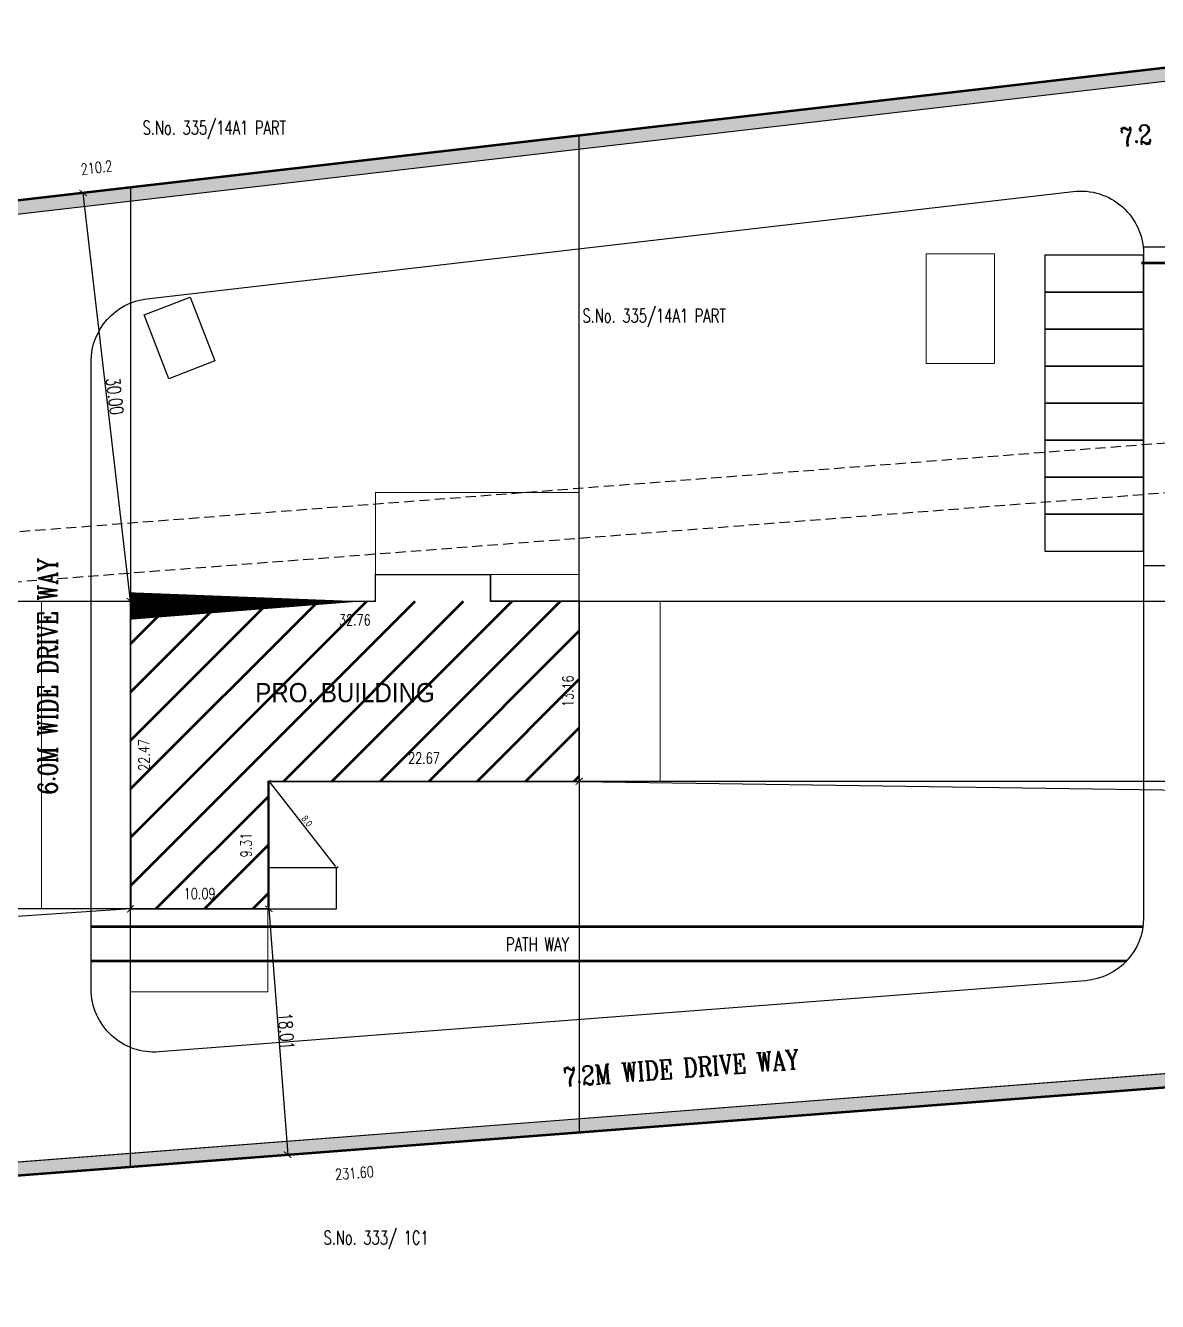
# Model space of a CAD drawing. Header units: metres. Extents: x 173383 to 173947, y -96409 to -96195.
# Drawn here: x 173568.4 to 173651, y -96384.8 to -96291.6 of the extents above; entities that cross this region are included whole.
import ezdxf

# ---------------------------------------------------------------- set-up
doc = ezdxf.new("R2010")
doc.units = ezdxf.units.M
doc.header["$LTSCALE"] = 3
doc.header["$MEASUREMENT"] = 0
doc.linetypes.add('HIDDEN', pattern=[0.375, 0.25, -0.125])
doc.layers.get('0').update_dxf_attribs({"linetype": 'CONTINUOUS', "lineweight": 50})
doc.layers.get('Defpoints').update_dxf_attribs({"linetype": 'CONTINUOUS'})
for name, color, linetype in [('2', 57, 'CONTINUOUS'), ('4', 43, 'CONTINUOUS'), ('8', 8, 'HIDDEN'), ('BLK_1_COVERED_AREA', 140, 'CONTINUOUS'), ('BLK_1_LVL_0_BLDG_FOOT_PRINT', 1, 'CONTINUOUS'), ('BLK_1_LVL_0_FRONT_SETBACK', 2, 'CONTINUOUS'), ('BLK_1_LVL_0_REAR_SETBACK', 11, 'CONTINUOUS'), ('BLK_1_LVL_0_SIDE_SETBACK1', 171, 'CONTINUOUS'), ('BLK_1_LVL_0_SIDE_SETBACK2', 102, 'CONTINUOUS'), ('PARKING_SLOT', 30, 'CONTINUOUS'), ('PLOT_BOUNDARY', 70, 'CONTINUOUS'), ('RWH', 130, 'CONTINUOUS'), ('SEPTIC_TANK', 146, 'CONTINUOUS'), ('SEPTIC_TANK_1', 146, 'CONTINUOUS'), ('SUMP', 4, 'CONTINUOUS')]:
    doc.layers.add(name, color=color, linetype=linetype)
for name, color, linetype, lineweight in [('ARROW', 8, 'CONTINUOUS', 25), ('BLK_1_FIRE_TENDER_MOVEMENT', 161, 'CONTINUOUS', 0), ('DRIVE_WAY', 254, 'CONTINUOUS', 50), ('PER_AISLE_WIDTH', 5, 'CONTINUOUS', 50)]:
    doc.layers.add(name, color=color, linetype=linetype, lineweight=lineweight)
doc.layers.add('DA_PARKING', color=1, linetype='CONTINUOUS', plot=False)
doc.styles.add('2', font='romanc.shx', dxfattribs={"width": 0.7, "height": 1})
doc.styles.add('3', font='romanc.shx', dxfattribs={"width": 0.7, "height": 1.399999999999999})
doc.styles.add('A', font='arial.ttf', dxfattribs={"width": 0.9, "height": 7.5})
doc.styles.add('RW FONT', font='ARIALN.TTF', dxfattribs={"height": 0.5})
doc.styles.get("Standard").update_dxf_attribs({"font": 'romanc.shx', "width": 0.75, "height": 0.8})
doc.styles.add('style1', font='romanc.shx', dxfattribs={"width": 0.7, "height": 0.25})
doc.dimstyles.new('1', dxfattribs={"dimtxt": 0.25, "dimasz": 0.15, "dimexe": 0.15, "dimexo": 0.15, "dimgap": 0.15, "dimtad": 1, "dimzin": 3, "dimdsep": 46, "dimtxsty": 'style1', "dimblk": 'ARCHTICK', "dimcen": 0, "dimdle": 0.15, "dimse1": 1, "dimse2": 1, "dimclrd": 8, "dimclre": 13, "dimclrt": 7, "dimadec": 0, "dimazin": 0, "dimtfac": 0.65, "dimtix": 1, "dimtofl": 0, "dimtmove": 0, "dimatfit": 3, "dimfxl": 0, "dimtolj": 1, "dimtzin": 0, "dimlwd": -1, "dimlwe": -1, "dimarcsym": 0})
doc.dimstyles.new('2', dxfattribs={"dimtxt": 1, "dimasz": 0.5, "dimexe": 0.18, "dimexo": 0.0625, "dimgap": 0.09, "dimtad": 1, "dimzin": 0, "dimdsep": 46, "dimtxsty": '2', "dimblk": 'ARCHTICK', "dimcen": 0.09, "dimse1": 1, "dimse2": 1, "dimclrd": 8, "dimclrt": 256, "dimadec": 0, "dimazin": 0, "dimtfac": 1, "dimtix": 1, "dimtofl": 0, "dimtmove": 0, "dimatfit": 3, "dimfxl": 0, "dimtolj": 1, "dimtzin": 0, "dimarcsym": 0})
doc.dimstyles.new('3', dxfattribs={"dimtxt": 0.8, "dimasz": 0.12, "dimexe": 0.18, "dimexo": 0.0625, "dimgap": 0.09, "dimtad": 1, "dimzin": 0, "dimdsep": 46, "dimtxsty": 'Standard', "dimblk": 'ARCHTICK', "dimcen": 0.09, "dimse1": 1, "dimse2": 1, "dimsd1": 1, "dimsd2": 1, "dimclrd": 8, "dimclrt": 256, "dimadec": 0, "dimazin": 0, "dimtfac": 1, "dimtix": 1, "dimtofl": 0, "dimtmove": 0, "dimatfit": 3, "dimfxl": 0, "dimtolj": 1, "dimtzin": 0, "dimarcsym": 0})
doc.dimstyles.new('LA', dxfattribs={"dimtxt": 0.5, "dimasz": 0.15, "dimexe": 0.15, "dimexo": 0.15, "dimgap": 0.15, "dimtad": 1, "dimzin": 3, "dimdsep": 46, "dimtxsty": 'style1', "dimblk": 'ARCHTICK', "dimcen": 0, "dimdle": 0.15, "dimclrd": 9, "dimclre": 9, "dimclrt": 7, "dimadec": 0, "dimazin": 0, "dimtfac": 0.65, "dimtofl": 0, "dimtmove": 0, "dimatfit": 3, "dimfxl": 0, "dimtolj": 1, "dimtzin": 0, "dimlwd": -1, "dimlwe": -1, "dimarcsym": 0})
pattern_1 = [(228.012787504, (404.8587980894081, -427.7500899443983), (-24.00000000000019, -27.00000000000001), [0.4036080000000001, -39.9572641412211]), (184.969740728, (404.5887980894185, -428.0500899444014), (35.99999999999993, 3.000000000000104), [0.6926040000000002, -68.56777428369]), (132.510447078, (403.8987980894161, -428.110089944399), (30.00000000000035, -32.9999999999996), [0.488364, -48.3480977882991]), (267.273689006, (402.7287980894034, -428.8600899443991), (3.000000000000071, 60.00000000000006), [0.6307139999999997, -62.44067412488698]), (292.833654178, (402.6987980894046, -429.4900899444037), (-14.99999999999996, 36.00000000000008), [0.6184649999999997, -61.22811938426487]), (357.273689006, (402.9387980893952, -430.0600899443962), (-60.00000000000006, 3.000000000000076), [0.6307139999999997, -62.44067412488698]), (37.6942404667, (403.5687980893999, -430.0900899443949), (-39, -29.99999999999993), [0.8340869999999998, -82.57454564674799]), (72.2553283749, (404.2287980894034, -429.5800899444002), (21.00000000000008, 66.00000000000001), [0.7874639999999998, -77.95896449044015]), (121.429565615, (404.468798089394, -428.8300899444002), (-24.00000000000006, 38.99999999999996), [0.63285, -62.65221932918699]), (175.236358309, (404.1387980894069, -428.290089944392), (32.99999999999995, -3.000000000000113), [0.7224960000000002, -35.4022877363769]), (222.397437798, (403.4187980894057, -428.2300899443944), (-35.99999999999989, -32.99999999999992), [0.934344, -92.5001250143847]), (138.814074834, (405.6987980894046, -428.8900899443979), (-21.0000000000001, 18), [0.3189029999999998, -31.57153443820408]), (171.46923439, (405.4587980894138, -428.6800899443915), (39, -5.999999999999986), [0.606711, -60.06453424847101]), (225, (404.8587980894081, -428.590089944395), (-3e-16, -2.999999999999798), [0.4242630000000001, -3.818377687119299]), (203.198590514, (404.6487980894162, -428.2300899443944), (14.99999999999997, 5.999999999999926), [0.228474, -22.6188453175917]), (291.801409486, (404.4387980893953, -428.3200899444055), (-2.999999999999051, 9.000000000000306), [0.323109, -15.8323854214035]), (30.96375653209998, (404.5587980893905, -428.6200899443938), (9.000000000000158, 5.999999999999938), [0.5247869999999999, -16.96806868453589]), (161.565051177, (405.0087980894021, -428.3500899444042), (6.000000000000035, -2.999999999999929), [0.379473, -9.107359980505196]), (16.389540334, (402.6987980894046, -428.3200899444055), (29.9999999999999, 9.000000000000131), [0.5316, -52.6285354400082]), (70.3461759419, (403.2087980894139, -428.1700899443968), (-12.00000000000366, -33.00000000001019), [0.4459830000000001, -44.152223241957]), (293.198590514, (405.0087980894021, -427.7500899443983), (-5.99999999999991, 14.99999999999997), [0.4569450000000001, -22.3903743175917]), (343.610459666, (405.1887980893952, -428.1700899443968), (-29.9999999999999, 9.000000000000131), [0.5315999999999997, -52.62853544000698]), (339.44395478, (402.6987980894046, -430.1800899443914), (-15.00000000000011, 6.000000000000073), [0.5126399999999997, -25.1193712359525]), (294.775140569, (403.178798089415, -430.360089944399), (-15.00000000000001, 33.00000000000001), [0.4295340000000001, -42.52392918982797]), (66.8014094864, (405.0387980894011, -430.7500899443985), (5.999999999999943, 14.99999999999991), [0.4569450000000001, -22.3903743175917]), (17.3540246363, (405.2187980893942, -430.3300899444002), (-38.99999999999993, -11.99999999999989), [0.5028930000000001, -49.78627084272]), (69.44395478040002, (403.5687980893999, -430.7500899443985), (-6.000000000000021, -14.99999999999986), [0.2563199999999997, -25.37569123595249]), (101.3099324739999, (404.8587980894081, -430.7500899443985), (-2.99999999999989, 12.00000000000003), [0.15297, -15.1440885407784]), (165.963756532, (404.8287980894092, -430.6000899444042), (8.999999999999876, -3.000000000000003), [0.6184650000000002, -11.7508518768531]), (186.009005957, (404.2287980894034, -430.4500899443955), (30.00000000000014, 2.999999999999948), [0.57315, -56.74176952362841]), (303.690067526, (404.5587980893905, -428.8900899443979), (-2.999999999999961, 5.999999999999957), [0.4326659999999999, -10.38398782639199]), (353.157226587, (404.7987980894104, -429.2500899443985), (51.00000000000004, -6.000000000000157), [0.755382, -74.7826878720849]), (60.9453959009, (405.5487980894104, -429.340089944395), (-11.99999999999993, -20.99999999999993), [0.308868, -30.578022422961]), (90, (405.6987980894046, -429.0700899444054), (-2.999999999999998, 3), [0.18, -2.819999999999998]), (120.256437164, (404.1687980894058, -430.360089944399), (12.00000000000003, -21.00000000000003), [0.416772, -41.26055996834939]), (48.01278750419999, (403.9587980894139, -430.0000899443983), (24, 26.99999999999993), [0.8072159999999999, -39.5536561412211]), (0, (404.4987980893928, -429.4000899443926), (3, 3), [0.7800000000000002, -2.219999999999999]), (325.3048464690001, (405.2787980893917, -429.4000899443926), (30.00000000000042, -20.99999999999948), [0.4743419999999999, -46.95982290252596]), (254.0546040990001, (405.6687980894057, -429.6700899443967), (-3.000000000000113, -12.00000000000001), [0.436806, -21.4035236678415]), (207.645975364, (405.5487980894104, -430.0900899443949), (-56.99999999999985, -30.00000000000014), [0.7111950000000001, -70.40842254677818]), (175.42607874, (404.9187980894057, -430.4200899443967), (-38.99999999999986, 3.000000000000003), [0.7523970000000002, -74.48722022390669])]

# ---------------------------------------------------------------- blocks, each defined once
blk = doc.blocks.new('*D120')
at = {"layer": 'Defpoints', "color": 0, "ltscale": 400}
for p in [(173608.8110189372, -96333.64183916037), (173608.4818542417, -96346.80183916033), (173608.8110189383, -96346.80183916033)]:
    blk.add_point(p, dxfattribs=at)
at = {"ltscale": 400, "insert": (173607.9918542416, -96340.22183916037), "char_height": 0.8, "attachment_point": 5, "rotation": 90}
blk.add_mtext('\\A1;13.16', dxfattribs=at)
blk = doc.blocks.new('_ArchTick')
at = {"color": 0, "const_width": 0.15}
blk.add_lwpolyline([(-0.5, -0.5), (0.5, 0.5)], dxfattribs=at)
blk = doc.blocks.new('*D121')
at = {"layer": 'Defpoints', "color": 0, "ltscale": 400}
for p in [(173576.051018937, -96333.64183916034), (173608.8110189372, -96333.64183916034), (173608.8110189372, -96335.51095648608)]:
    blk.add_point(p, dxfattribs=at)
at = {"ltscale": 400, "insert": (173592.4310189371, -96335.02095648607), "char_height": 0.8, "attachment_point": 5}
blk.add_mtext('\\A1;32.76', dxfattribs=at)
blk = doc.blocks.new('*D122')
at = {"layer": 'Defpoints', "color": 0, "ltscale": 400}
for p in [(173576.051018937, -96333.64183916037), (173576.0510189376, -96356.10683916137), (173577.5388132345, -96356.10683916137)]:
    blk.add_point(p, dxfattribs=at)
at = {"ltscale": 400, "insert": (173577.0488132344, -96344.8743391609), "char_height": 0.8, "attachment_point": 5, "rotation": 90}
blk.add_mtext('\\A1;22.47', dxfattribs=at)
blk = doc.blocks.new('*D123')
at = {"layer": 'Defpoints', "color": 0, "ltscale": 400}
for p in [(173576.0510189375, -96356.10683916132), (173586.1460189368, -96355.49141615407), (173586.1460189368, -96356.10683916132)]:
    blk.add_point(p, dxfattribs=at)
at = {"ltscale": 400, "insert": (173581.0985189371, -96355.00141615406), "char_height": 0.8, "attachment_point": 5}
blk.add_mtext('\\A1;10.09', dxfattribs=at)
blk = doc.blocks.new('*D124')
at = {"layer": 'Defpoints', "color": 0, "ltscale": 400}
for p in [(173586.1460189368, -96346.80183916033), (173584.9787454626, -96356.10683916137), (173586.1460189368, -96356.10683916137)]:
    blk.add_point(p, dxfattribs=at)
at = {"ltscale": 400, "insert": (173584.4887454625, -96351.4543391609), "char_height": 0.8, "attachment_point": 5, "rotation": 90}
blk.add_mtext('\\A1;9.31', dxfattribs=at)
blk = doc.blocks.new('*D125')
at = {"layer": 'Defpoints', "color": 0, "ltscale": 400}
for p in [(173608.8110189382, -96345.59401387988), (173586.1460189368, -96346.80183916027), (173608.8110189382, -96346.80183916027)]:
    blk.add_point(p, dxfattribs=at)
at = {"ltscale": 400, "insert": (173597.4785189375, -96345.10401387986), "char_height": 0.8, "attachment_point": 5}
blk.add_mtext('\\A1;22.67', dxfattribs=at)
blk = doc.blocks.new('*D132')
at = {"layer": 'Defpoints', "color": 0, "ltscale": 5}
for p in [(173707.7283291798, -96364.80812192168), (173476.8119736637, -96382.5900440674), (173476.9806302774, -96384.78022183572)]:
    blk.add_point(p, dxfattribs=at)
at = {"layer": '2', "ltscale": 5, "insert": (173592.4011865248, -96375.40070716092), "char_height": 0.8, "attachment_point": 5, "rotation": 4.403422913566979}
blk.add_mtext('\\A1;231.60', dxfattribs=at)
blk = doc.blocks.new('*D74')
at = {"layer": '2', "color": 8, "lineweight": -2, "ltscale": 5}
blk.add_line((173586.1460189368, -96356.10683916132), (173587.5288410723, -96374.06419187263), dxfattribs=at)
at = {"layer": 'Defpoints', "color": 0, "ltscale": 5}
for p in [(173586.1460189368, -96356.10683916132), (173587.5288410723, -96374.06419187263), (173587.5288410723, -96374.06419187263)]:
    blk.add_point(p, dxfattribs=at)
at = {"layer": '2', "color": 8, "lineweight": -2, "ltscale": 5, "xscale": 0.5, "yscale": 0.5, "zscale": 0.5}
for p, rotation in [((173586.1460189368, -96356.10683916132), 94.40342291356012), ((173587.5288410723, -96374.06419187263), 274.4034229135601)]:
    blk.add_blockref('_ArchTick', p, dxfattribs=dict(at, rotation=rotation))
at = {"layer": '2', "ltscale": 5, "insert": (173587.4256884231, -96365.04021614713), "char_height": 1, "attachment_point": 5, "rotation": 274.4034229135601, "style": '2'}
blk.add_mtext('\\A1;18.01', dxfattribs=at)
blk = doc.blocks.new('*D75')
at = {"layer": '2', "color": 8, "lineweight": -2, "ltscale": 5}
blk.add_line((173576.0510189369, -96333.64183916028), (173572.5995891292, -96303.8455627264), dxfattribs=at)
at = {"layer": 'Defpoints', "color": 0, "ltscale": 5}
for p in [(173572.5995891292, -96303.8455627264), (173572.5995891292, -96303.8455627264), (173576.0510189369, -96333.64183916028)]:
    blk.add_point(p, dxfattribs=at)
at = {"layer": '2', "color": 8, "lineweight": -2, "ltscale": 5, "xscale": 0.5, "yscale": 0.5, "zscale": 0.5}
for p, rotation in [((173572.5995891292, -96303.8455627264), 96.60736793642322), ((173576.0510189369, -96333.64183916028), 276.6073679364232)]:
    blk.add_blockref('_ArchTick', p, dxfattribs=dict(at, rotation=rotation))
at = {"layer": '2', "ltscale": 5, "insert": (173574.9113852396, -96318.67581265706), "char_height": 1, "attachment_point": 5, "rotation": 276.6073679364232, "style": '2'}
blk.add_mtext('\\A1;30.00', dxfattribs=at)
blk = doc.blocks.new('*D76')
at = {"layer": '2', "color": 8, "lineweight": -2, "ltscale": 5}
blk.add_line((173576.0510189376, -96356.10683916137), (173474.6236230424, -96363.00017604466), dxfattribs=at)
at = {"layer": 'Defpoints', "color": 0, "ltscale": 5}
for p in [(173576.0510189376, -96356.10683916132), (173474.6236230424, -96363.00017604466), (173474.6236230424, -96363.00017604466)]:
    blk.add_point(p, dxfattribs=at)
at = {"layer": '2', "color": 8, "lineweight": -2, "ltscale": 5, "xscale": 0.5, "yscale": 0.5, "zscale": 0.5}
for p, rotation in [((173576.0510189376, -96356.10683916137), 3.888029268576974), ((173474.6236230424, -96363.00017604466), 183.888029268577)]:
    blk.add_blockref('_ArchTick', p, dxfattribs=dict(at, rotation=rotation))
at = {"layer": '2', "ltscale": 5, "insert": (173525.2973149518, -96358.96486550727), "char_height": 1, "attachment_point": 5, "rotation": 3.888029268577009, "style": '2'}
blk.add_mtext('\\A1;101.66', dxfattribs=at)
blk = doc.blocks.new('*D77')
at = {"layer": '2', "color": 8, "lineweight": -2, "ltscale": 5}
blk.add_line((173608.8110189382, -96346.8018391603), (173712.2283596555, -96348.30184701334), dxfattribs=at)
at = {"layer": 'Defpoints', "color": 0, "ltscale": 5}
for p in [(173608.8110189382, -96346.8018391603), (173712.2283596555, -96348.30184701334), (173712.2283596555, -96348.30184701334)]:
    blk.add_point(p, dxfattribs=at)
at = {"layer": '2', "color": 8, "lineweight": -2, "ltscale": 5, "xscale": 0.5, "yscale": 0.5, "zscale": 0.5}
for p, rotation in [((173608.8110189382, -96346.8018391603), 179.1690166033766), ((173712.2283596555, -96348.30184701334), 359.1690166033767)]:
    blk.add_blockref('_ArchTick', p, dxfattribs=dict(at, rotation=rotation))
at = {"layer": '2', "ltscale": 5, "insert": (173660.5282460007, -96346.96190513851), "char_height": 1, "attachment_point": 5, "rotation": 359.16901660337663, "style": '2'}
blk.add_mtext('\\A1;103.43', dxfattribs=at)
blk = doc.blocks.new('*D80')
at = {"layer": 'Defpoints', "color": 0, "ltscale": 5}
for p in [(173678.2096258295, -96291.61230165196), (173469.198019652, -96314.56741749114), (173469.3413995078, -96315.80527666931)]:
    blk.add_point(p, dxfattribs=at)
at = {"layer": '2', "ltscale": 5, "insert": (173573.5757535973, -96301.98418427462), "char_height": 0.8, "attachment_point": 5, "rotation": 6.607064052988688}
blk.add_mtext('\\A1;210.2', dxfattribs=at)
blk = doc.blocks.new('*D136')
at = {"layer": 'Defpoints', "color": 0, "linetype": 'ByBlock'}
for p in [(173586.1460189371, -96346.80183917172), (173591.0860189371, -96353.10683916132), (173591.0860189371, -96353.10683916132)]:
    blk.add_point(p, dxfattribs=at)
at = {"layer": 'SEPTIC_TANK', "color": 9}
for p, q in [((173586.1460189372, -96346.8018391717), (173586.2640932957, -96346.709327303)), ((173586.2385308059, -96346.91991353025), (173590.9935070684, -96352.98876480275)), ((173591.0860189371, -96353.10683916132), (173591.2040932956, -96353.01432729259))]:
    blk.add_line(p, q, dxfattribs=at)
at = {"layer": 'SEPTIC_TANK', "color": 9, "linetype": 'ByBlock'}
for points in [[(173586.2582098657, -96346.90449488547), (173586.2188517461, -96346.93533217505), (173586.1460189372, -96346.8018391717)], [(173591.0131861281, -96352.97334615797), (173590.9738280086, -96353.00418344756), (173591.0860189371, -96353.10683916132)]]:
    blk.add_solid(points, dxfattribs=at)
at = {"layer": 'SEPTIC_TANK', "linetype": 'ByBlock', "insert": (173588.9350452224, -96349.70438042711), "char_height": 0.5, "attachment_point": 5, "rotation": 308.0788824069199, "style": 'RW FONT'}
blk.add_mtext('\\A1;8.0', dxfattribs=at)
blk = doc.blocks.new('*D149')
at = {"layer": 'Defpoints', "color": 0, "ltscale": 5}
for p in [(173650.0146269971, -96307.79218183226), (173656.0146971676, -96307.79218183226), (173650.0146269971, -96308.96049680196)]:
    blk.add_point(p, dxfattribs=at)
at = {"layer": 'PER_AISLE_WIDTH', "color": 8, "ltscale": 5}
blk.add_line((173656.1646971676, -96308.96049680196), (173649.8646269971, -96308.96049680196), dxfattribs=at)
at = {"layer": 'PER_AISLE_WIDTH', "color": 8, "ltscale": 5, "xscale": 0.15, "yscale": 0.15, "zscale": 0.15, "rotation": 180}
blk.add_blockref('_ArchTick', (173650.0146269971, -96308.96049680196), dxfattribs=at)
at = {"layer": 'PER_AISLE_WIDTH', "color": 8, "ltscale": 5, "xscale": 0.15, "yscale": 0.15, "zscale": 0.15}
blk.add_blockref('_ArchTick', (173656.0146971676, -96308.96049680196), dxfattribs=at)
at = {"layer": 'PER_AISLE_WIDTH', "color": 7, "lineweight": -2, "ltscale": 5, "insert": (173653.0146620824, -96308.68549680195), "char_height": 0.25, "attachment_point": 5, "style": 'style1'}
blk.add_mtext('\\A1;6.00', dxfattribs=at)

msp = doc.modelspace()

# ---------------------------------------------------------------- hatches: boundary and pattern name
at = {"ltscale": 400}
h = msp.add_hatch(dxfattribs=at)
h.set_pattern_fill('ANSI31', color=9, scale=20)
h.set_pattern_definition([(45, (-2093999.774277579, -100640.5485096605), (-1.767766952966368, 1.767766952966368), [])])
h.paths.add_polyline_path([(173576.051018937, -96333.64183916034), (173576.0510189375, -96356.10683916132), (173586.1460189368, -96356.10683916132), (173586.1460189368, -96346.80183916027), (173608.8110189382, -96346.80183916027), (173608.8110189372, -96333.64183916034)])
h.paths.add_polyline_path([(173608.6918542415, -96342.1932677318), (173608.6918542415, -96338.25041058897), (173606.8918542415, -96338.25041058897), (173606.8918542415, -96342.1932677318)], flags=24)
h.paths.add_polyline_path([(173590.3310189371, -96335.72095648607), (173594.5310189371, -96335.72095648607), (173594.5310189371, -96333.92095648608), (173590.3310189371, -96333.92095648608)], flags=24)
h.paths.add_polyline_path([(173577.7488132344, -96346.97433916088), (173577.7488132344, -96342.77433916088), (173575.9488132344, -96342.77433916088), (173575.9488132344, -96346.97433916088)], flags=9)
h.paths.add_polyline_path([(173579.0628046514, -96355.70141615406), (173583.1342332228, -96355.70141615406), (173583.1342332228, -96353.90141615407), (173579.0628046514, -96353.90141615407)], flags=24)
h.paths.add_polyline_path([(173585.1887454624, -96353.01862487516), (173585.1887454624, -96349.89005344661), (173583.3887454624, -96349.89005344661), (173583.3887454624, -96353.01862487516)], flags=24)
h.paths.add_polyline_path([(173595.3785189375, -96345.80401387988), (173599.5785189374, -96345.80401387988), (173599.5785189374, -96344.00401387988), (173595.3785189375, -96344.00401387988)], flags=24)
h.paths.add_polyline_path([(173584.6709187633, -96341.81216089996), (173598.4771534154, -96341.81216089996), (173598.4771534154, -96338.92716772122), (173584.6709187633, -96338.92716772122)], flags=24)
at = {"layer": 'ARROW', "ltscale": 5}
h = msp.add_hatch(dxfattribs=at)
h.set_pattern_fill('GRAVEL', color=256, scale=3)
h.set_pattern_definition(pattern_1)
h.paths.add_polyline_path([(173678.1473632894, -96292.62620022196), (173678.2096258295, -96291.61230165196), (173631.0127162949, -96297.07932102137), (173631.2331388294, -96298.06047497329)])
h = msp.add_hatch(dxfattribs=at)
h.set_pattern_fill('GRAVEL', color=256, scale=3)
h.set_pattern_definition(pattern_1)
h.paths.add_polyline_path([(173631.2331388294, -96298.06047497329), (173631.0127162949, -96297.07932102137), (173533.9917398915, -96308.31767460145), (173534.1146746007, -96309.31012098402)])
h = msp.add_hatch(dxfattribs=at)
h.set_pattern_fill('GRAVEL', color=256, scale=3)
h.set_pattern_definition(pattern_1)
h.paths.add_polyline_path([(173719.827523346, -96320.4278391316), (173718.768626373, -96320.51000552172), (173706.9489023167, -96363.86518181805), (173647.052783777, -96368.47753642725), (173647.2742735642, -96369.4634409784), (173707.7283291798, -96364.80812192165)])
h = msp.add_hatch(dxfattribs=at)
h.set_pattern_fill('GRAVEL', color=256, scale=3)
h.set_pattern_definition(pattern_1)
h.paths.add_polyline_path([(173647.2742735642, -96369.4634409784), (173647.0527837772, -96368.47753642764), (173564.6805022977, -96374.82068822859), (173542.4416244712, -96376.53321306547), (173542.5646877074, -96377.52669704118)])

# ---------------------------------------------------------------- linework, layer by layer
at = {"color": 3}
for p, q in [((173678.2096258295, -96291.61230165196), (173469.3515556177, -96315.80522289543)), ((173476.8119736637, -96382.59004406736), (173707.7283291798, -96364.80812192165))]:
    msp.add_line(p, q, dxfattribs=at)
at = {"ltscale": 1000}
for p, q in [((173573.1846263977, -96357.39474554751), (173649.9717564938, -96357.39474554751)), ((173573.1846263977, -96359.89474554748), (173648.7891879991, -96359.89474554748))]:
    msp.add_line(p, q, dxfattribs=at)
at = {"color": 1, "ltscale": 400, "const_width": 0.1000000014901161}
msp.add_lwpolyline([(173576.051018937, -96333.64183916034), (173593.9310189378, -96333.64183916037), (173593.9310189378, -96331.69999783565), (173602.3310189368, -96331.69999783566), (173602.3310189368, -96333.64183916037), (173608.8110189368, -96333.64183916034), (173608.8110189368, -96346.80183916033), (173586.0860189371, -96346.80183917172), (173586.0860189371, -96356.10683916132), (173576.0510189375, -96356.10683916132)], close=True, dxfattribs=at)
at = {"lineweight": -2, "ltscale": 5}
msp.add_lwpolyline([(173576.0510189375, -96333.64183916431), (173593.9310189383, -96333.64183916435), (173593.9310189383, -96331.69999783966), (173602.3310189373, -96331.69999783966), (173602.3310189373, -96333.64183916431), (173608.8110189372, -96333.64183916431), (173608.8110189372, -96346.80183916436), (173586.1460189372, -96346.80183917577), (173586.1460189372, -96356.10683916534), (173576.1110189375, -96356.10683916534)], close=True, dxfattribs=at)
at = {"layer": '4', "ltscale": 5}
msp.add_line((173476.7008902169, -96381.59563757636), (173706.9489023167, -96363.86518181805), dxfattribs=at)
at = {"layer": '8'}
for p, q in [((173472.0183546338, -96339.65689101357), (173719.827523346, -96320.4278391316)), ((173541.0613559502, -96330.63516398009), (173676.4566294486, -96320.15852738652))]:
    msp.add_line(p, q, dxfattribs=at)
at = {"layer": 'BLK_1_COVERED_AREA'}
msp.add_lwpolyline([(173576.0510189375, -96333.64183916431), (173593.9310189383, -96333.64183916435), (173593.9310189383, -96331.69999783966), (173602.3310189373, -96331.69999783966), (173602.3310189373, -96333.64183916431), (173608.8110189372, -96333.64183916431), (173608.8110189372, -96346.80183916436), (173586.1460189372, -96346.80183917577), (173586.1460189372, -96356.10683916534), (173576.0510189375, -96356.1068391654)], close=True, dxfattribs=at)
at = {"layer": 'BLK_1_FIRE_TENDER_MOVEMENT'}
for points in [[(173608.8110189368, -96325.6999978368), (173608.8110189368, -96331.69999783667), (173593.9310189383, -96331.69999783565), (173593.9310189383, -96325.6999978368)], [(173569.5501778033, -96333.64183916431), (173569.5501778033, -96356.10683916132), (173576.051018937, -96356.10683916132), (173576.051018937, -96333.64183916431)], [(173608.8110189368, -96346.80183916027), (173614.7110189368, -96346.80183916027), (173614.7110189368, -96333.64183916431), (173608.8110189372, -96333.64183916431)], [(173586.0860189371, -96356.10683916534), (173586.0860189371, -96362.1768391652), (173576.0510189375, -96362.17683916529), (173576.0510189375, -96356.1068391654)]]:
    msp.add_lwpolyline(points, close=True, dxfattribs=at)
at = {"layer": 'BLK_1_LVL_0_BLDG_FOOT_PRINT'}
msp.add_lwpolyline([(173576.0510189375, -96333.64183916431), (173593.9310189383, -96333.64183916435), (173593.9310189383, -96331.69999783966), (173602.3310189373, -96331.69999783966), (173602.3310189373, -96333.64183916431), (173608.8110189372, -96333.64183916431), (173608.8110189372, -96346.80183916436), (173586.1460189372, -96346.80183917577), (173586.1460189372, -96356.10683916534), (173576.0510189375, -96356.1068391654)], close=True, dxfattribs=at)
at = {"layer": 'BLK_1_LVL_0_FRONT_SETBACK'}
msp.add_lwpolyline([(173471.3440534866, -96333.64183916047), (173576.0510189375, -96333.64183916431), (173576.0510189375, -96356.10683916132), (173473.8535801795, -96356.10683916132)], close=True, dxfattribs=at)
at = {"layer": 'BLK_1_LVL_0_REAR_SETBACK'}
msp.add_lwpolyline([(173608.8110189368, -96346.80183916027), (173608.8110189367, -96333.64183916034), (173716.2250507611, -96333.64183916034), (173712.6372999578, -96346.80183916076), (173608.8110189368, -96346.80183916027)], close=True, dxfattribs=at)
at = {"layer": 'BLK_1_LVL_0_SIDE_SETBACK1'}
msp.add_lwpolyline([(173576.0510189375, -96333.64183916034), (173593.9310189378, -96333.64183916034), (173593.9310189378, -96331.69999783565), (173602.3310189368, -96331.69999783565), (173602.3310189368, -96333.64183916037), (173608.8110189368, -96333.64183916037), (173608.8110189368, -96299.65066532443), (173576.0510189375, -96303.44521979307)], close=True, dxfattribs=at)
at = {"layer": 'BLK_1_LVL_0_SIDE_SETBACK2'}
msp.add_lwpolyline([(173576.0510189375, -96374.94805191428), (173576.0510189375, -96356.10683916132), (173586.1460189372, -96356.106839167), (173586.146018932, -96346.80183917577), (173608.8110189368, -96346.80183916027), (173608.8110189368, -96372.4253385786)], close=True, dxfattribs=at)
at = {"layer": 'DA_PARKING', "linetype": 'Continuous'}
msp.add_lwpolyline([(173577.0459569281, -96312.73698788424), (173580.404702931, -96311.44129297588), (173582.2042791931, -96316.10621797912), (173578.8455331912, -96317.40191288744)], close=True, dxfattribs=at)
at = {"layer": 'DRIVE_WAY', "color": 254, "lineweight": -2, "ltscale": 5}
for points in [[(173703.9644901111, -96364.09499917063), (173721.0744630781, -96295.91574234424), (173678.2289510563, -96292.61674956288), (173469.462574294, -96316.79904956293), (173470.2619907024, -96323.95459207764), (173562.0553278942, -96313.32177824812, -0.4484079205621736), (173567.1846263977, -96317.89122494268), (173567.1846263977, -96363.03426665932, -0.4142135623730951), (173562.5846263977, -96367.63426665934), (173475.141879055, -96367.63426665934), (173475.9462622488, -96374.83426665967), (173564.3273207696, -96374.83426665967, 0.0192159216980472), (173564.6805022975, -96374.82068822863)], [(173578.1378079256, -96366.56308015688, -0.4369070436648865), (173573.1846263977, -96361.97665858793), (173573.1846263977, -96316.13054410073, -0.3808264727133816), (173577.2553278942, -96311.56109740619), (173644.8853971421, -96303.72721798107, -0.4484088263861032), (173650.0146956456, -96308.29667855252), (173650.0145494187, -96356.76876926892, -0.3918776156814703), (173645.7677309466, -96361.35517696099)]]:
    msp.add_lwpolyline(points, format="xyb", close=True, dxfattribs=at)
at = {"layer": 'PARKING_SLOT', "linetype": 'Continuous'}
for points in [[(173650.0146872175, -96311.09045232828), (173650.0146872175, -96308.3904523282), (173642.8146872175, -96308.3904523282), (173642.8146872175, -96311.09045232828)], [(173650.0146872175, -96313.79045232837), (173650.0146872175, -96311.09045232828), (173642.8146872175, -96311.09045232828), (173642.8146872175, -96313.79045232837)], [(173650.0146872175, -96316.49045232839), (173650.0146872175, -96313.79045232837), (173642.8146872175, -96313.79045232837), (173642.8146872175, -96316.49045232839)], [(173650.0146872175, -96319.19045232848), (173650.0146872175, -96316.49045232839), (173642.8146872175, -96316.49045232839), (173642.8146872175, -96319.19045232848)], [(173650.0146872175, -96321.89045232856), (173650.0146872175, -96319.19045232848), (173642.8146872175, -96319.19045232848), (173642.8146872175, -96321.89045232856)], [(173650.0146872175, -96324.5904523286), (173650.0146872175, -96321.89045232856), (173642.8146872175, -96321.89045232856), (173642.8146872175, -96324.5904523286)], [(173650.0146872175, -96327.29045232867), (173650.0146872175, -96324.5904523286), (173642.8146872175, -96324.5904523286), (173642.8146872175, -96327.29045232867)], [(173650.0146872175, -96329.99045232877), (173650.0146872175, -96327.29045232867), (173642.8146872175, -96327.29045232867), (173642.8146872175, -96329.99045232877)]]:
    msp.add_lwpolyline(points, close=True, dxfattribs=at)
at = {"layer": 'PER_AISLE_WIDTH', "lineweight": -2, "ltscale": 5}
msp.add_lwpolyline([(173650.0146269971, -96331.05265451793), (173656.0146971676, -96331.05265451793), (173656.0146971676, -96307.79218183226), (173650.0146269971, -96307.79218183226)], close=True, dxfattribs=at)
at = {"layer": 'PLOT_BOUNDARY', "lineweight": -2, "ltscale": 5}
msp.add_lwpolyline([(173469.3515556177, -96315.80522289543), (173678.2096258295, -96291.61230165196), (173726.6661983095, -96295.34333146764), (173707.7283291798, -96364.80812192165), (173476.8119736637, -96382.59004406736)], close=True, dxfattribs=at)
at = {"layer": 'RWH', "ltscale": 400}
msp.add_lwpolyline([(173469.4625742934, -96316.79904956305), (173469.3515556239, -96315.80522289533), (173678.2096258295, -96291.61230165196), (173726.6661983095, -96295.34333146764), (173707.7283291798, -96364.80812192165), (173476.8119736637, -96382.59004406736), (173476.7008902169, -96381.59563757636), (173706.9489023167, -96363.86518181805), (173725.3832015551, -96296.24750397947), (173678.2289510563, -96292.61674956288)], close=True, dxfattribs=at)
at = {"layer": 'SEPTIC_TANK_1', "linetype": 'ByBlock'}
msp.add_lwpolyline([(173586.1460189372, -96356.106839167), (173591.0860189371, -96356.10683916132), (173591.0860189371, -96353.10683916126), (173586.1460189355, -96353.10683916126), (173586.1460189372, -96356.106839167)], dxfattribs=at)
at = {"layer": 'SUMP', "lineweight": 0}
msp.add_lwpolyline([(173639.1334024718, -96308.28335172779), (173634.1334024718, -96308.28335172779), (173634.1334024718, -96316.28335172779), (173639.1334024718, -96316.28335172779)], close=True, dxfattribs=at)

# ---------------------------------------------------------------- texts
at = {"ltscale": 400, "style": '3', "width": 0.800000011920929}
for s, rotation, p in [('7.2  M WIDE DRIVE WAY', 6.622610392908196, (173648.3923263651, -96300.48617738276)), ('6.0M WIDE DRIVE WAY', 90.01524245610445, (173570.720085415, -96347.7661533296)), ('7.2M WIDE DRIVE WAY', 4.418665369792341, (173607.693883609, -96369.10608919608))]:
    msp.add_text(s, height=1.399999999999999, rotation=rotation, dxfattribs=at).set_placement(p)
at = {"lineweight": 0, "insert": (173585.1567168534, -96339.62287031335), "char_height": 1.399999999999999, "attachment_point": 1, "style": 'A'}
msp.add_mtext('PRO. BUILDING', dxfattribs=at)
at = {"ltscale": 400, "insert": (173605.7628210005, -96358.69774452515), "char_height": 1, "attachment_point": 5, "style": '3'}
msp.add_mtext('PATH WAY', dxfattribs=at)
at = {"layer": 'ARROW', "char_height": 1, "attachment_point": 1, "style": '2'}
for s, insert in [('S.No. 335/14A1 PART', (173576.9379937018, -96298.5793282724)), ('S.No. 335/14A1 PART', (173609.0484298587, -96312.30559301596)), ('S.No. 333/ 1C1', (173590.1423048904, -96379.61580228923))]:
    msp.add_mtext(s, dxfattribs=dict(at, insert=insert))

# ---------------------------------------------------------------- dimensions: what is measured, and where the dimension line sits
at = {"ltscale": 400}
for p1, p2, distance, picture, middle in [((173576.051018937, -96333.64183916034), (173608.8110189372, -96333.64183916034), -1.869117325739353, '*D121', (173592.4310189371, -96335.02095648607)), ((173576.051018937, -96333.64183916034), (173576.0510189375, -96356.10683916132), 1.4877942970197182, '*D122', (173577.0488132344, -96344.8743391609)), ((173608.8110189372, -96333.64183916034), (173608.8110189382, -96346.80183916027), -0.3291646965080872, '*D120', (173607.9918542416, -96340.22183916037)), ((173586.1460189368, -96346.80183916027), (173608.8110189382, -96346.80183916027), 1.207825280391262, '*D125', (173597.4785189375, -96345.10401387986)), ((173586.1460189368, -96346.80183916027), (173586.1460189368, -96356.10683916132), -1.167273474187823, '*D124', (173584.4887454625, -96351.4543391609)), ((173576.0510189375, -96356.10683916132), (173586.1460189368, -96356.10683916132), 0.6154230072570499, '*D123', (173581.0985189371, -96355.00141615406))]:
    dim = msp.add_aligned_dim(p1=p1, p2=p2, distance=distance, dimstyle='3', dxfattribs=at)
    dim.commit()
    dim.dimension.update_dxf_attribs({"geometry": picture, "text_midpoint": middle})
at = {"layer": '2', "ltscale": 5}
dim = msp.add_aligned_dim(p1=(173678.2096258295, -96291.61230165196), p2=(173469.3413995078, -96315.80527666931), distance=-1.246135276783292, text='210.2', dimstyle='3', dxfattribs=at)
dim.commit()
dim.dimension.update_dxf_attribs({"geometry": '*D80', "text_midpoint": (173573.5757535973, -96301.98418427462)})
for p1, p2, distance, dimstyle, picture, middle in [((173576.051018937, -96333.64183916034), (173572.5995891293, -96303.84556272645), 8.17085454283262e-11, '2', '*D75', (173574.9113852396, -96318.67581265706)), ((173608.8110189382, -96346.80183916027), (173712.2283596555, -96348.30184701332), -1.4550473129951217e-11, '2', '*D77', (173660.5282460007, -96346.96190513851)), ((173576.0510189375, -96356.10683916132), (173474.6236230424, -96363.00017604466), 0, '2', '*D76', (173525.2973149518, -96358.96486550727)), ((173586.1460189368, -96356.10683916132), (173587.5288410723, -96374.06419187263), 0, '2', '*D74', (173587.4256884231, -96365.04021614713)), ((173707.7283291798, -96364.80812192165), (173476.8119736637, -96382.59004406736), 2.196661947227221, '3', '*D132', (173592.4011865248, -96375.40070716092))]:
    dim = msp.add_aligned_dim(p1=p1, p2=p2, distance=distance, dimstyle=dimstyle, dxfattribs=at)
    dim.commit()
    dim.dimension.update_dxf_attribs({"geometry": picture, "text_midpoint": middle})
at = {"layer": 'PER_AISLE_WIDTH', "lineweight": -2, "ltscale": 5}
dim = msp.add_linear_dim(base=(173650.0146269971, -96308.96049680196), p1=(173656.0146971676, -96307.79218183226), p2=(173650.0146269971, -96307.79218183226), dimstyle='1', override={"dimpost": '\\X'}, dxfattribs=at)
dim.commit()
dim.dimension.update_dxf_attribs({"geometry": '*D149', "text_midpoint": (173653.0146620824, -96308.68549680195)})
at = {"layer": 'SEPTIC_TANK', "color": 1, "linetype": 'ByBlock'}
dim = msp.add_aligned_dim(p1=(173586.1460189372, -96346.80183917172), p2=(173591.0860189371, -96353.10683916126), distance=-3.589934763796724e-11, dimstyle='LA', override={"dimtxt": 0.8, "dimdec": 1, "dimpost": '\\X', "dimtxsty": 'RW FONT', "dimclrt": 256, "dimtdec": 1, "dimarcsym": 1}, dxfattribs=at)
dim.commit()
dim.dimension.update_dxf_attribs({"geometry": '*D136', "text_midpoint": (173588.9350452224, -96349.70438042711)})

doc.saveas('drawing.dxf')
